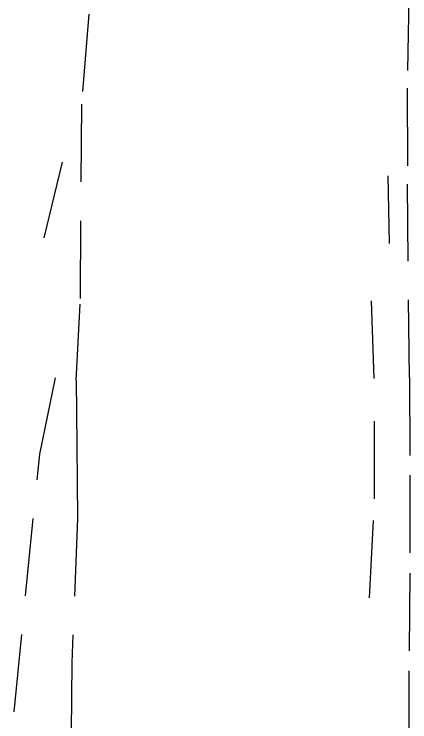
# Model space of a CAD drawing. Header units: millimetres. Extents: x 0 to 460473, y -68369 to 85219.
# Drawn here: x 228583.6 to 228615.5, y -30006.9 to -29950 of the extents above; entities that cross this region are included whole.
import ezdxf

# ---------------------------------------------------------------- set-up
doc = ezdxf.new("R2010")
doc.units = ezdxf.units.MM
doc.header["$LTSCALE"] = 50
doc.linetypes.add('HIDDEN2', pattern=[0.1875, 0.125, -0.0625])
doc.layers.add('hid', color=8, linetype='HIDDEN2')

msp = doc.modelspace()

# ---------------------------------------------------------------- linework, layer by layer
at = {"layer": 'hid'}
for p, q in [((228588.72765938, -29943.05910947), (228589.64685294, -29950.03905903)), ((228615.39093837, -29948.30930495), (228615.2712899, -29955.9887681)), ((228589.64685294, -29950.03905903), (228589.03927866, -29957.26724123)), ((228615.2712899, -29955.9887681), (228615.28362135, -29963.69260456)), ((228589.03927866, -29957.26724123), (228588.93929387, -29973.3549291)), ((228587.48351523, -29961.94241441), (228585.67512354, -29969.5054482)), ((228613.70186187, -29963.02290137), (228613.82217691, -29968.4870194)), ((228615.44059749, -29979.25907886), (228615.28362135, -29963.69260456)), ((228588.60967732, -29979.50299931), (228588.93929387, -29973.3549291)), ((228612.35973262, -29973.08344808), (228612.64235631, -29981.01995577)), ((228585.68678843, -29985.40377431), (228587.2688812, -29977.79424376)), ((228615.44059749, -29979.25907886), (228615.47392575, -29987.10259305)), ((228588.60967732, -29979.50299931), (228588.68633233, -29984.68326218)), ((228612.64535586, -29988.99902298), (228612.64235631, -29981.01995577)), ((228588.68633233, -29984.68326218), (228588.72965908, -29990.58628702)), ((228583.63010117, -30006.13138782), (228585.68678843, -29985.40377431)), ((228615.47392575, -29987.10259305), (228615.47892499, -29994.98716687)), ((228612.23675132, -29996.97734025), (228612.64535586, -29988.99902298)), ((228588.72965908, -29990.58628702), (228588.27939421, -30002.19566295)), ((228615.47892499, -29994.98716687), (228615.39460448, -30002.82993111)), ((228588.27939421, -30002.19566295), (228588.2200699, -30007.74508751)), ((228615.39460448, -30002.82993111), (228615.38427272, -30010.72556666))]:
    msp.add_line(p, q, dxfattribs=at)

doc.saveas('drawing.dxf')
